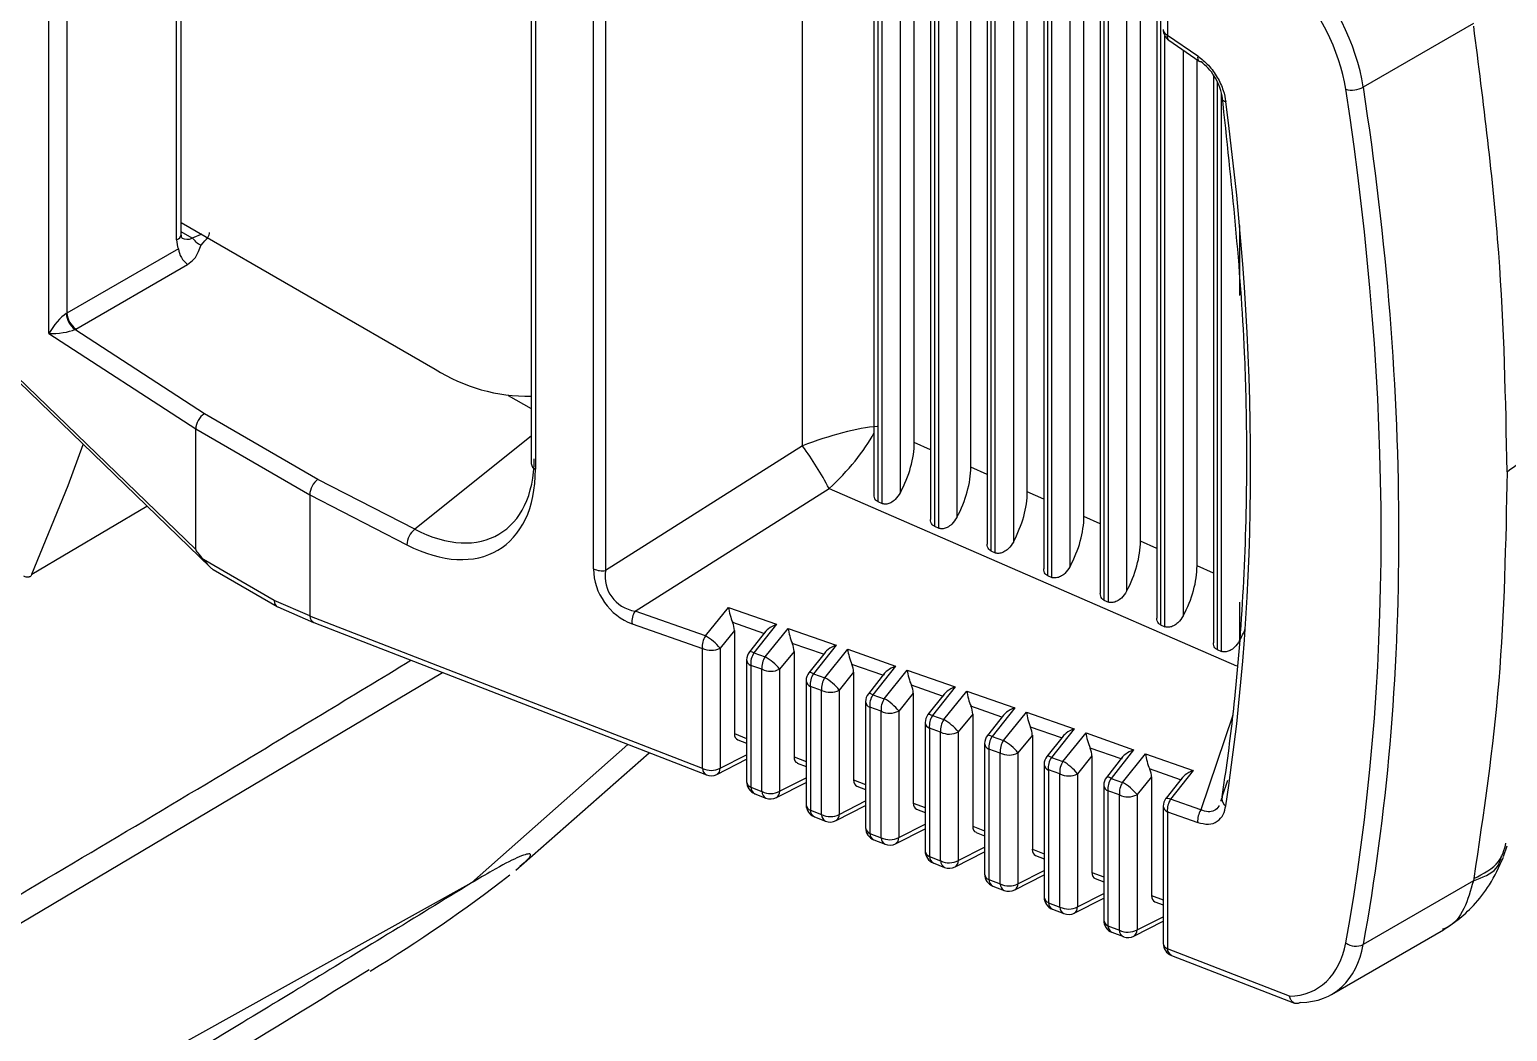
# Model space of a CAD drawing. Extents: x 16.5 to 113.1, y 4.4 to 84.5.
# Drawn here: x 83.694 to 84.839, y 63.895 to 64.671 of the extents above; entities that cross this region are included whole.
import ezdxf

# ---------------------------------------------------------------- set-up
doc = ezdxf.new("R2010")
doc.units = 0
doc.header["$MEASUREMENT"] = 0
doc.layers.add('OBJECT', color=7, linetype='CONTINUOUS')

msp = doc.modelspace()

# ---------------------------------------------------------------- linework, layer by layer
at = {"layer": 'OBJECT'}
for p, q in [((83.7085, 64.4352), (83.7085, 65.2351)), ((83.7224, 65.2182), (83.7224, 64.4509)), ((83.8076, 64.5078), (83.8076, 65.1686)), ((83.8111, 64.5122), (83.8111, 65.1664)), ((84.1308, 64.2528), (84.1308, 64.9403)), ((84.1401, 64.939), (84.1401, 64.2516)), ((84.0824, 64.9141), (84.0824, 64.3344)), ((84.0858, 64.9098), (84.0858, 64.3301)), ((84.2928, 64.3481), (84.2928, 64.8681)), ((84.3481, 64.8196), (84.3481, 64.3102)), ((84.3511, 64.8175), (84.3511, 64.305)), ((84.3544, 64.3035), (84.3544, 64.8152)), ((84.3685, 64.8124), (84.3685, 64.3119)), ((84.3793, 64.3507), (84.3793, 64.8087)), ((84.392, 64.7894), (84.392, 64.2911)), ((84.3949, 64.7874), (84.3949, 64.2859)), ((84.3983, 64.2844), (84.3983, 64.7851)), ((84.4123, 64.7809), (84.4123, 64.2928)), ((84.4231, 64.3316), (84.4231, 64.7785)), ((84.5756, 64.7725), (84.5756, 64.6664)), ((84.4358, 64.7599), (84.4358, 64.272)), ((84.4387, 64.7572), (84.4387, 64.2668)), ((84.4421, 64.2654), (84.4421, 64.7549)), ((84.4562, 64.7494), (84.4562, 64.2737)), ((84.4669, 64.3125), (84.4669, 64.7483)), ((84.4797, 64.7396), (84.4797, 64.253)), ((84.4826, 64.7274), (84.4826, 64.2477)), ((84.4859, 64.2463), (84.4859, 64.7248)), ((84.5, 64.7179), (84.5, 64.2546)), ((84.5108, 64.2934), (84.5108, 64.7168)), ((84.5235, 64.7095), (84.5235, 64.2339)), ((84.5264, 64.7001), (84.5264, 64.2286)), ((84.5298, 64.2272), (84.5298, 64.6947)), ((84.5439, 64.6863), (84.5439, 64.2355)), ((84.5546, 64.2743), (84.5546, 64.6853)), ((84.5673, 64.6793), (84.5673, 64.2148)), ((84.5703, 64.6773), (84.5703, 64.2095)), ((84.8127, 64.6754), (84.7274, 64.6261)), ((84.5736, 64.2081), (84.5736, 64.6657)), ((84.5756, 64.6664), (84.5991, 64.6502)), ((84.5766, 64.6624), (84.6002, 64.6462)), ((84.5877, 64.6548), (84.5877, 64.2164)), ((84.5985, 64.2553), (84.5985, 64.6474)), ((84.6112, 64.6355), (84.6112, 64.1957)), ((84.6141, 64.6304), (84.6141, 64.1904)), ((84.6175, 64.189), (84.6175, 64.621)), ((83.8111, 64.5213), (84.008, 64.4077)), ((84.6315, 64.5189), (84.6315, 64.4647)), ((83.8197, 64.509), (83.8111, 64.514)), ((83.8271, 64.5122), (83.8197, 64.509)), ((83.8089, 64.5009), (83.7224, 64.4509)), ((83.7294, 64.4387), (83.816, 64.4887)), ((83.629, 64.452), (83.8336, 64.2541)), ((83.8224, 64.2678), (83.6296, 64.4542)), ((83.8291, 64.373), (83.7286, 64.4383)), ((83.7085, 64.4352), (83.8224, 64.3613)), ((84.0646, 64.3873), (84.0824, 64.377)), ((83.9171, 64.3222), (83.8291, 64.373)), ((83.8224, 64.2678), (83.8224, 64.3613)), ((83.8224, 64.3613), (83.9108, 64.3103)), ((83.8224, 64.3613), (83.8224, 64.3613)), ((84.0824, 64.3557), (83.9922, 64.2836)), ((84.2928, 64.3481), (84.1401, 64.2516)), ((84.392, 64.3452), (84.3793, 64.3507)), ((84.4358, 64.3261), (84.4231, 64.3316)), ((83.9922, 64.2836), (83.9171, 64.3222)), ((84.163, 64.2201), (84.3134, 64.3152)), ((84.3134, 64.3152), (84.629, 64.1777)), ((84.4797, 64.307), (84.4669, 64.3125)), ((83.6954, 64.2487), (83.7846, 64.3015)), ((83.9108, 64.3103), (83.9108, 64.2164)), ((83.9108, 64.3103), (83.9861, 64.2715)), ((84.3511, 64.305), (84.3544, 64.3035)), ((84.5235, 64.2879), (84.5108, 64.2934)), ((84.3949, 64.2859), (84.3983, 64.2844)), ((84.4387, 64.2668), (84.4421, 64.2654)), ((84.5673, 64.2688), (84.5546, 64.2743)), ((83.8831, 64.2285), (83.8283, 64.2601)), ((84.6112, 64.2497), (84.5985, 64.2553)), ((83.8358, 64.2524), (83.8855, 64.2237)), ((84.4826, 64.2477), (84.4859, 64.2463)), ((83.9108, 64.2164), (83.8831, 64.2285)), ((83.8859, 64.2235), (83.9138, 64.2113)), ((84.2175, 64.201), (84.163, 64.2201)), ((84.2175, 64.201), (84.2354, 64.223)), ((84.2354, 64.223), (84.2726, 64.21)), ((84.5264, 64.2286), (84.5298, 64.2272)), ((84.6315, 64.2271), (84.6315, 64.1973)), ((84.2151, 64.0983), (83.9108, 64.2163)), ((83.914, 64.2113), (84.2182, 64.0933)), ((84.1606, 64.2104), (84.2151, 64.1913)), ((84.2628, 64.2029), (84.2386, 64.2113)), ((84.2726, 64.21), (84.2551, 64.1878)), ((84.5703, 64.2095), (84.5736, 64.2081)), ((84.24, 64.2052), (84.2288, 64.1914)), ((84.24, 64.2052), (84.24, 64.1253)), ((84.264, 64.2044), (84.2515, 64.1886)), ((84.2637, 64.1848), (84.2816, 64.2068)), ((84.2816, 64.2068), (84.3187, 64.1938)), ((84.2151, 64.0983), (84.2151, 64.1913)), ((84.2288, 64.1914), (84.2288, 64.0985)), ((84.2551, 64.1878), (84.2637, 64.1848)), ((84.2862, 64.189), (84.275, 64.1752)), ((84.3089, 64.1867), (84.2848, 64.1951)), ((84.2862, 64.189), (84.2862, 64.1074)), ((84.3102, 64.1882), (84.2976, 64.1724)), ((84.3187, 64.1938), (84.3012, 64.1716)), ((84.3099, 64.1685), (84.3278, 64.1906)), ((84.3278, 64.1906), (84.3649, 64.1776)), ((84.6141, 64.1904), (84.6175, 64.189)), ((84.2494, 64.1824), (84.2494, 64.0881)), ((84.2613, 64.1751), (84.2527, 64.1781)), ((84.2527, 64.1781), (84.2527, 64.0838)), ((84.2613, 64.0804), (84.2613, 64.1751)), ((84.275, 64.1752), (84.275, 64.0806)), ((84.3551, 64.1705), (84.331, 64.1789)), ((84.3649, 64.1776), (84.3473, 64.1554)), ((84.3561, 64.1523), (84.3739, 64.1744)), ((84.3739, 64.1744), (84.411, 64.1614)), ((83.4022, 63.8099), (84.0136, 64.1726)), ((84.2955, 64.1662), (84.2955, 64.0702)), ((84.3012, 64.1716), (84.3099, 64.1685)), ((84.3323, 64.1728), (84.3212, 64.159)), ((84.3323, 64.1728), (84.3323, 64.0895)), ((84.3563, 64.172), (84.3438, 64.1562)), ((84.4012, 64.1543), (84.3771, 64.1627)), ((84.3075, 64.1588), (84.2988, 64.1619)), ((84.2988, 64.1619), (84.2988, 64.0659)), ((84.3075, 64.0625), (84.3075, 64.1588)), ((84.3212, 64.159), (84.3212, 64.0627)), ((84.3473, 64.1554), (84.3561, 64.1523)), ((84.3785, 64.1566), (84.3674, 64.1428)), ((84.3785, 64.1566), (84.3785, 64.0715)), ((84.4024, 64.1558), (84.3899, 64.14)), ((84.411, 64.1614), (84.3935, 64.1392)), ((84.4022, 64.1361), (84.4201, 64.1582)), ((84.4201, 64.1582), (84.4572, 64.1452)), ((84.3416, 64.15), (84.3416, 64.0523)), ((84.3537, 64.1426), (84.3449, 64.1457)), ((84.3449, 64.1457), (84.3449, 64.048)), ((84.3537, 64.0446), (84.3537, 64.1426)), ((84.3674, 64.1428), (84.3674, 64.0448)), ((84.4247, 64.1404), (84.4135, 64.1266)), ((84.4473, 64.1381), (84.4233, 64.1465)), ((84.4247, 64.1404), (84.4247, 64.0536)), ((84.4486, 64.1396), (84.4361, 64.1238)), ((84.4572, 64.1452), (84.4396, 64.123)), ((84.4484, 64.1199), (84.4663, 64.142)), ((84.4663, 64.142), (84.5033, 64.129)), ((84.6262, 64.1395), (84.6015, 64.0662)), ((84.3878, 64.1338), (84.3878, 64.0344)), ((84.3998, 64.1264), (84.3911, 64.1295)), ((84.3911, 64.1295), (84.3911, 64.0301)), ((84.3935, 64.1392), (84.4022, 64.1361)), ((84.4935, 64.1219), (84.4695, 64.1303)), ((84.5033, 64.129), (84.4857, 64.1068)), ((84.1574, 64.1169), (84.0362, 64.0096)), ((84.24, 64.1253), (84.2494, 64.1216)), ((84.2425, 64.1204), (84.2494, 64.1178)), ((84.3998, 64.0267), (84.3998, 64.1264)), ((84.4135, 64.1266), (84.4135, 64.0269)), ((84.4339, 64.1176), (84.4339, 64.0165)), ((84.4396, 64.123), (84.4484, 64.1199)), ((84.4709, 64.1242), (84.4597, 64.1104)), ((84.4709, 64.1242), (84.4709, 64.0357)), ((84.4947, 64.1234), (84.4822, 64.1076)), ((84.4946, 64.1037), (84.5125, 64.1258)), ((84.5125, 64.1258), (84.5494, 64.1128)), ((84.0704, 64.0194), (84.1738, 64.1105)), ((84.2263, 64.0937), (84.2494, 64.1054)), ((84.2288, 64.0985), (84.2494, 64.1089)), ((84.2862, 64.1074), (84.2955, 64.1037)), ((84.446, 64.1102), (84.4372, 64.1133)), ((84.4372, 64.1133), (84.4372, 64.0122)), ((84.446, 64.0088), (84.446, 64.1102)), ((84.4597, 64.1104), (84.4597, 64.009)), ((84.4857, 64.1068), (84.4946, 64.1037)), ((84.517, 64.108), (84.5059, 64.0942)), ((84.5396, 64.1057), (84.5157, 64.1141)), ((84.517, 64.108), (84.517, 64.0178)), ((84.5408, 64.1072), (84.5283, 64.0914)), ((84.5494, 64.1128), (84.5319, 64.0906)), ((84.5408, 64.0875), (84.5586, 64.1096)), ((84.5586, 64.1096), (84.5956, 64.0966)), ((84.2887, 64.1025), (84.2955, 64.0999)), ((84.48, 64.1014), (84.48, 63.9986)), ((84.4922, 64.094), (84.4833, 64.0971)), ((84.4833, 64.0971), (84.4833, 63.9943)), ((84.4922, 63.9909), (84.4922, 64.094)), ((84.5059, 64.0942), (84.5059, 63.9911)), ((84.5857, 64.0895), (84.5618, 64.0979)), ((84.5956, 64.0966), (84.578, 64.0744)), ((84.2527, 64.0838), (84.2613, 64.0804)), ((84.2725, 64.0758), (84.2955, 64.0875)), ((84.275, 64.0806), (84.2955, 64.091)), ((84.3323, 64.0895), (84.3416, 64.0858)), ((84.3349, 64.0846), (84.3416, 64.082)), ((84.5262, 64.0852), (84.5262, 63.9807)), ((84.5319, 64.0906), (84.5408, 64.0875)), ((84.5632, 64.0918), (84.5521, 64.078)), ((84.5632, 64.0918), (84.5632, 63.9999)), ((84.587, 64.091), (84.5745, 64.0752)), ((84.618, 64.0763), (84.6224, 64.0893)), ((84.2557, 64.0787), (84.2644, 64.0754)), ((84.3212, 64.0627), (84.3416, 64.0731)), ((84.3785, 64.0715), (84.3878, 64.068)), ((84.5384, 64.0778), (84.5295, 64.0809)), ((84.5295, 64.0809), (84.5295, 63.9764)), ((84.5384, 63.973), (84.5384, 64.0778)), ((84.5521, 64.078), (84.5521, 63.9732)), ((84.6015, 64.0662), (84.578, 64.0744)), ((84.6174, 64.0746), (84.6168, 64.073)), ((84.6176, 64.0755), (84.617, 64.0729)), ((84.2988, 64.0659), (84.3075, 64.0625)), ((84.3019, 64.0609), (84.3106, 64.0575)), ((84.3187, 64.0579), (84.3416, 64.0695)), ((84.3811, 64.0667), (84.3878, 64.0641)), ((84.5723, 64.069), (84.5723, 63.9628)), ((84.5756, 64.0647), (84.5756, 63.9585)), ((84.5756, 64.0647), (84.5991, 64.0565)), ((84.3449, 64.048), (84.3537, 64.0446)), ((84.3649, 64.04), (84.3878, 64.0516)), ((84.3674, 64.0448), (84.3878, 64.0552)), ((84.4247, 64.0536), (84.4339, 64.0501)), ((84.4273, 64.0488), (84.4339, 64.0462)), ((84.348, 64.043), (84.3567, 64.0396)), ((84.4135, 64.0269), (84.4339, 64.0372)), ((84.8362, 64.03), (84.8389, 64.0384)), ((84.3911, 64.0301), (84.3998, 64.0267)), ((84.3941, 64.0251), (84.4029, 64.0217)), ((84.4111, 64.0221), (84.4339, 64.0337)), ((84.4709, 64.0357), (84.48, 64.0322)), ((84.4734, 64.0309), (84.48, 64.0283)), ((84.4572, 64.0042), (84.48, 64.0158)), ((84.4597, 64.009), (84.48, 64.0193)), ((84.517, 64.0178), (84.5262, 64.0143)), ((84.0362, 64.0096), (83.4158, 63.6652)), ((84.4372, 64.0122), (84.446, 64.0088)), ((84.4403, 64.0072), (84.4491, 64.0038)), ((84.5196, 64.013), (84.5262, 64.0105)), ((84.8127, 64.0112), (84.7274, 63.962)), ((84.813, 64.013), (84.8127, 64.0112)), ((84.4833, 63.9943), (84.4922, 63.9909)), ((84.5034, 63.9863), (84.5262, 63.9978)), ((84.5059, 63.9911), (84.5262, 64.0014)), ((84.5632, 63.9999), (84.5723, 63.9964)), ((84.5658, 63.9951), (84.5723, 63.9926)), ((84.4864, 63.9893), (84.4953, 63.9859)), ((84.5496, 63.9684), (84.5723, 63.9799)), ((84.5521, 63.9732), (84.5723, 63.9834)), ((84.5295, 63.9764), (84.5384, 63.973)), ((84.5325, 63.9714), (84.5414, 63.968)), ((84.7028, 63.9233), (84.7895, 63.9733)), ((84.6701, 63.9219), (84.5756, 63.9585)), ((84.5787, 63.9535), (84.6742, 63.9165)), ((84.6786, 63.9169), (84.6788, 63.917))]:
    msp.add_line(p, q, dxfattribs=at)
at = {"layer": 'OBJECT', "flags": 128}
for points in [[(84.6209, 64.6146), (84.6199, 64.615), (84.6191, 64.6155), (84.6185, 64.616), (84.618, 64.6166), (84.6177, 64.6172), (84.6176, 64.6179), (84.6177, 64.6186), (84.618, 64.6193)], [(83.6954, 64.2487), (83.7235, 64.3176), (83.7352, 64.3492)], [(84.2551, 64.1878), (84.2539, 64.1883), (84.253, 64.1887), (84.2522, 64.1888), (84.2517, 64.1887), (84.2515, 64.1886)], [(84.3012, 64.1716), (84.3001, 64.1721), (84.2991, 64.1725), (84.2983, 64.1726), (84.2978, 64.1725), (84.2976, 64.1724)], [(84.3473, 64.1554), (84.3462, 64.1559), (84.3452, 64.1563), (84.3445, 64.1564), (84.344, 64.1563), (84.3438, 64.1562)], [(84.3935, 64.1392), (84.3923, 64.1397), (84.3914, 64.1401), (84.3906, 64.1402), (84.3901, 64.1401), (84.3899, 64.14)], [(84.4396, 64.123), (84.4385, 64.1236), (84.4375, 64.1239), (84.4367, 64.124), (84.4362, 64.124), (84.4361, 64.1238)], [(84.4857, 64.1068), (84.4846, 64.1074), (84.4836, 64.1077), (84.4829, 64.1078), (84.4824, 64.1078), (84.4822, 64.1076)], [(84.5319, 64.0906), (84.5307, 64.0912), (84.5298, 64.0915), (84.529, 64.0916), (84.5285, 64.0916), (84.5283, 64.0914)], [(84.5745, 64.0752), (84.5746, 64.0754), (84.5752, 64.0754), (84.5759, 64.0753), (84.5769, 64.075), (84.578, 64.0744)]]:
    msp.add_lwpolyline(points, dxfattribs=at)
at = {"layer": 'OBJECT'}
for centre, radius, start, end in [((84.5823, 64.6707), 0.01, 180, 235.4819), ((84.5773, 64.6711), 0.00502, 184.958, 250.352), ((84.5793, 64.6652), 0.00391, 163.0673, 225.9555), ((84.6029, 64.649), 0.00391, 163.0657, 225.9571), ((84.6014, 64.6482), 0.00233, 236.2887, 272.2864), ((84.7184, 64.6424), 0.0186, 255.6358, 299.0054), ((83.806, 64.5127), 0.00516, 287.6282, 354.5152), ((83.8128, 64.4992), 0.012, 34.8955, 54.5717), ((83.8315, 64.5165), 0.0137, 229.5407, 248.5227), ((83.8272, 64.5033), 0.0184, 187.4744, 232.5266), ((83.7415, 64.4531), 0.0197, 187.2131, 229.0062), ((83.7406, 64.4533), 0.0184, 187.4754, 232.5246), ((84.0803, 64.521), 0.1344, 237.4676, 270.91), ((84.0856, 64.1956), 0.2572, 27.6898, 36.3551), ((84.0875, 64.3349), 0.00506, 185.2925, 250.02), ((84.0024, 64.2709), 0.0163, 128.7776, 177.8128), ((84.1375, 64.267), 0.0156, 244.6839, 279.5483), ((84.1754, 64.2119), 0.0149, 146.4413, 185.6923), ((84.2299, 64.1927), 0.0149, 146.4441, 185.6905), ((84.1982, 64.1666), 0.0394, 39.0368, 60.6547), ((84.2218, 64.2053), 0.0155, 244.5111, 296.9454), ((84.2594, 64.1824), 0.01, 141.6473, 180), ((84.2675, 64.1796), 0.0149, 146.4466, 185.687), ((84.2544, 64.1828), 0.00502, 184.958, 250.352), ((84.2761, 64.1765), 0.0149, 146.4418, 185.6891), ((84.268, 64.1891), 0.0155, 244.511, 296.9449), ((84.2444, 64.1504), 0.0394, 39.0364, 60.6551), ((84.3055, 64.1662), 0.01, 141.6473, 180), ((84.3005, 64.1666), 0.00502, 184.9403, 250.3697), ((84.3136, 64.1634), 0.0149, 146.4451, 185.6885), ((84.3223, 64.1603), 0.0149, 146.4441, 185.6905), ((84.2906, 64.1342), 0.0394, 39.0384, 60.654), ((84.3142, 64.1728), 0.0155, 244.511, 296.9459), ((84.3516, 64.15), 0.01, 141.6473, 180), ((84.3597, 64.1472), 0.0149, 146.4403, 185.6933), ((84.3685, 64.1441), 0.0149, 146.4425, 185.6884), ((84.3368, 64.118), 0.0394, 39.0366, 60.6549), ((84.3466, 64.1504), 0.00501, 184.9377, 250.3723), ((84.3603, 64.1566), 0.0155, 244.511, 296.9449), ((84.3978, 64.1338), 0.01, 141.6473, 180), ((84.3928, 64.1342), 0.00501, 184.9374, 250.3707), ((84.4059, 64.131), 0.0149, 146.4436, 185.6873), ((84.4146, 64.1279), 0.0149, 146.4444, 185.6892), ((84.3829, 64.1018), 0.0394, 39.039, 60.6525), ((84.4065, 64.1404), 0.0155, 244.5119, 296.9451), ((84.4439, 64.1176), 0.01, 141.6473, 180), ((84.4389, 64.118), 0.00502, 184.958, 250.352), ((84.452, 64.1148), 0.0149, 146.4471, 185.6865), ((84.4608, 64.1117), 0.0149, 146.4425, 185.6894), ((84.4291, 64.0856), 0.0394, 39.0372, 60.6542), ((84.4527, 64.1242), 0.0155, 244.5099, 296.9455), ((84.49, 64.1014), 0.01, 141.6473, 180), ((84.4981, 64.0986), 0.0149, 146.444, 185.6895), ((84.2218, 64.1123), 0.0155, 244.5111, 296.9454), ((84.2208, 64.0983), 0.00568, 180.1492, 242.6743), ((84.2218, 64.1026), 0.01, 248.8055, 296.9342), ((84.2235, 64.0982), 0.00535, 302.3692, 2.97), ((84.485, 64.1018), 0.00502, 184.9403, 250.3697), ((84.507, 64.0955), 0.0149, 146.4451, 185.6885), ((84.4989, 64.108), 0.0155, 244.5122, 296.9448), ((84.4753, 64.0694), 0.0394, 39.0401, 60.6514), ((84.2594, 64.0881), 0.01, 180, 248.8055), ((84.2545, 64.0886), 0.00517, 186.0146, 249.2954), ((84.2583, 64.0838), 0.00568, 180.1463, 242.6795), ((84.5362, 64.0852), 0.01, 141.6473, 180), ((84.5312, 64.0856), 0.00501, 184.9374, 250.3707), ((84.5443, 64.0824), 0.0149, 146.4425, 185.6884), ((84.5532, 64.0793), 0.0149, 146.4427, 185.6893), ((84.5215, 64.0532), 0.0394, 39.0388, 60.6535), ((84.268, 64.0944), 0.0155, 244.511, 296.9449), ((84.267, 64.0804), 0.00568, 180.1463, 242.6795), ((84.268, 64.0847), 0.01, 248.8055, 296.9342), ((84.2697, 64.0803), 0.00535, 302.385, 2.9575), ((84.545, 64.0918), 0.0155, 244.5099, 296.946), ((84.5823, 64.069), 0.01, 141.6473, 180), ((84.5904, 64.0662), 0.0149, 146.4436, 185.6873), ((84.6235, 64.0746), 0.0058, 162.8984, 242.8241), ((84.3055, 64.0702), 0.01, 180, 248.8055), ((84.3006, 64.0707), 0.00516, 185.9995, 249.3105), ((84.3045, 64.0659), 0.00568, 180.1494, 242.6765), ((84.3142, 64.0765), 0.0155, 244.511, 296.9459), ((84.3132, 64.0625), 0.00568, 180.1492, 242.6743), ((84.3158, 64.0624), 0.00535, 302.3868, 2.9557), ((84.5774, 64.0696), 0.00517, 186.0162, 249.2938), ((84.6139, 64.0579), 0.0149, 146.4427, 185.6893), ((84.3142, 64.0668), 0.01, 248.8055, 296.9342), ((84.3516, 64.0523), 0.01, 180, 248.8055), ((84.3468, 64.0528), 0.00516, 185.9995, 249.3105), ((84.3506, 64.048), 0.00568, 180.1494, 242.6765), ((84.3603, 64.0586), 0.0155, 244.511, 296.9449), ((84.3593, 64.0446), 0.00568, 180.1478, 242.678), ((84.3603, 64.0489), 0.01, 248.8055, 296.9342), ((84.362, 64.0445), 0.00535, 302.3863, 2.9576), ((84.3978, 64.0344), 0.01, 180, 248.8055), ((84.3929, 64.0349), 0.00516, 185.9978, 249.3103), ((84.3968, 64.0301), 0.00568, 180.1463, 242.6795), ((84.4065, 64.0407), 0.0155, 244.5119, 296.9451), ((84.4055, 64.0267), 0.00568, 180.1463, 242.6795), ((84.4082, 64.0266), 0.00535, 302.3868, 2.9557), ((83.3477, 64.9411), 1.1712, 301.3846, 307.8126), ((84.4065, 64.031), 0.01, 248.8055, 296.9342), ((84.4439, 64.0165), 0.01, 180, 248.8055), ((84.439, 64.017), 0.00517, 186.0162, 249.2938), ((84.4429, 64.0122), 0.00568, 180.1463, 242.6795), ((84.4527, 64.0228), 0.0155, 244.5099, 296.9455), ((84.4517, 64.0088), 0.00568, 180.1521, 242.6714), ((84.4527, 64.0131), 0.01, 248.8055, 296.9342), ((84.4544, 64.0087), 0.00535, 302.3837, 2.9555), ((84.49, 63.9986), 0.01, 180, 248.8055), ((84.4852, 63.9992), 0.00516, 185.9995, 249.3105), ((84.489, 63.9943), 0.00568, 180.1494, 242.6765), ((84.4989, 64.0049), 0.0155, 244.5122, 296.9448), ((84.4979, 63.9909), 0.00568, 180.1463, 242.6795), ((84.5005, 63.9908), 0.00535, 302.385, 2.9575), ((84.4989, 63.9952), 0.01, 248.8055, 296.9342), ((84.5362, 63.9807), 0.01, 180, 248.8055), ((84.5313, 63.9813), 0.00516, 185.9992, 249.3089), ((84.5352, 63.9765), 0.00568, 180.1547, 242.6734), ((84.545, 63.987), 0.0155, 244.5099, 296.946), ((84.544, 63.973), 0.00568, 180.1492, 242.6743), ((84.5451, 63.9773), 0.01, 248.8055, 296.9342), ((84.5467, 63.9729), 0.00535, 302.37, 2.9678), ((84.5823, 63.9628), 0.01, 180, 248.8055), ((84.5774, 63.9634), 0.00517, 186.0162, 249.2938), ((84.5811, 63.9585), 0.00554, 179.2502, 243.5756), ((84.7216, 63.9741), 0.0135, 234.4405, 295.5135)]:
    msp.add_arc(centre, radius, start, end, dxfattribs=at)
for centre, major_axis, ratio, start_param, end_param in [((84.6399, 64.6543), (-0.0646, 0.1012), 0.604584, 4.082188, 5.018809), ((84.6332, 64.65), (-0.0596, 0.0926), 0.606975, 4.079515, 5.001048), ((83.0737, 65.1456), (-1.2131, 1.885), 0.606975, 3.716007, 4.079515), ((83.0804, 65.1499), (-1.2181, 1.8937), 0.606848, 3.71615, 4.079658), ((83.0244, 65.1712), (-1.1759, 1.8255), 0.606958, 3.742743, 4.051772), ((83.8268, 64.5171), (0.0143, 0.0206), 0.62527, 2.408059, 2.785992), ((83.8204, 64.5215), (0.0094, 0.0118), 0.653417, 3.242256, 3.971132), ((83.7221, 64.4509), (0.1107, 0.0629), 0.11127, 5.875651, 6.249662), ((83.716, 64.4391), (0.0095, 0.0123), 0.262244, 0.597902, 2.08156), ((83.716, 64.4555), (0.00993, 0.00183), 0.66592, 5.234349, 5.288429), ((83.716, 64.4391), (0.0153, 0.0015), 0.233774, 4.17929, 5.662948), ((83.7166, 64.4477), (0.02, 0.0017), 0.625176, 5.304504, 5.358584), ((83.8297, 64.3653), (0.00523, 0.00853), 0.591402, 0.888066, 2.371596), ((84.3083, 64.3387), (0.0598, 0.0207), 0.225528, 0.707549, 1.754747), ((84.3083, 64.3387), (0.0439, 0.0459), 0.320773, 4.499237, 5.424437), ((84.3365, 64.3264), (0.0302, 0.0522), 0.581784, 4.770172, 5.495103), ((83.992, 64.3869), (-0.0665, 0.1065), 0.60747, 2.343934, 3.907134), ((83.9853, 64.3826), (-0.0728, 0.1143), 0.605309, 2.338179, 3.901379), ((84.3803, 64.3073), (0.0302, 0.0522), 0.581784, 4.770172, 5.495103), ((83.9177, 64.3145), (0.00479, 0.00878), 0.563255, 0.858917, 2.342447), ((84.4241, 64.2882), (0.0302, 0.0522), 0.581784, 4.770172, 5.495103), ((84.468, 64.2691), (0.0302, 0.0522), 0.581784, 4.770172, 5.495103), ((83.9529, 64.1526), (0.1304, -0.1154), 0.036351, 3.173733, 3.474403), ((84.5118, 64.25), (0.0302, 0.0522), 0.581784, 4.770172, 5.495103), ((84.5557, 64.2309), (0.0302, 0.0522), 0.581784, 4.770172, 5.495103), ((84.1662, 64.2464), (-0.0222, 0.0333), 0.831459, 0.896071, 2.307597), ((84.1729, 64.2507), (0.0295, 0.0174), 0.875291, 2.521504, 3.93303), ((83.8902, 64.2325), (0.00451, 0.00894), 0.611471, 2.321597, 3.176109), ((84.2397, 64.2176), (-0.0033, 0.0116), 0.259069, 1.012856, 2.067267), ((84.0518, 64.1622), (0.141, -0.0544), 0.050809, 3.161195, 3.167549), ((83.9177, 64.2206), (0.00381, 0.00925), 0.627458, 2.280628, 3.1544), ((84.2325, 64.2088), (-0.00441, 0.00973), 0.616481, 4.078004, 4.695736), ((84.2769, 64.2045), (0.014, 0.0041), 0.443879, 1.75013, 2.804542), ((84.2859, 64.2014), (-0.0033, 0.0116), 0.259069, 1.012856, 2.067267), ((84.5995, 64.2118), (0.0302, 0.0522), 0.581784, 4.770172, 4.942478), ((84.2787, 64.1926), (-0.00441, 0.00973), 0.616481, 4.078004, 4.695736), ((84.323, 64.1884), (0.014, 0.0041), 0.443879, 1.75013, 2.804542), ((84.332, 64.1852), (-0.0033, 0.0116), 0.259069, 1.012856, 2.067267), ((84.3249, 64.1764), (-0.00441, 0.00973), 0.616481, 4.078004, 4.695736), ((84.3692, 64.1722), (0.014, 0.0041), 0.443879, 1.75013, 2.804542), ((84.3782, 64.169), (-0.0033, 0.0116), 0.259069, 1.012856, 2.067267), ((84.3711, 64.1602), (-0.00441, 0.00973), 0.616481, 4.078004, 4.695736), ((84.4153, 64.156), (0.014, 0.0041), 0.443879, 1.75013, 2.804542), ((84.4244, 64.1528), (-0.0033, 0.0116), 0.259069, 1.012856, 2.067267), ((84.4172, 64.144), (-0.00441, 0.00973), 0.616481, 4.078004, 4.695736), ((84.4614, 64.1398), (0.014, 0.0041), 0.443879, 1.75013, 2.804542), ((84.4706, 64.1366), (-0.0033, 0.0116), 0.259069, 1.012856, 2.067267), ((84.4634, 64.1277), (-0.00441, 0.00973), 0.616481, 4.078004, 4.695736), ((84.5076, 64.1236), (0.014, 0.0041), 0.443879, 1.75013, 2.804542), ((84.2471, 64.1294), (0.00507, 0.00872), 0.578158, 2.358857, 3.232629), ((84.5167, 64.1204), (-0.0033, 0.0116), 0.259069, 1.012856, 2.067267), ((84.2933, 64.1115), (0.00507, 0.00872), 0.578158, 2.358857, 3.232629), ((84.5096, 64.1115), (-0.00441, 0.00973), 0.616481, 4.078004, 4.695736), ((84.5537, 64.1074), (0.014, 0.0041), 0.443879, 1.75013, 2.804542), ((84.5629, 64.1041), (-0.0033, 0.0116), 0.259069, 1.012856, 2.067267), ((84.5558, 64.0953), (-0.00441, 0.00973), 0.616481, 4.078004, 4.695736), ((84.5998, 64.0912), (0.014, 0.0041), 0.443879, 1.75013, 2.804542), ((84.3395, 64.0936), (0.00507, 0.00872), 0.578158, 2.358857, 3.232629), ((84.3857, 64.0757), (0.00507, 0.00872), 0.578158, 2.358857, 3.232629), ((84.4318, 64.0578), (0.00507, 0.00872), 0.578158, 2.358857, 3.232629), ((84.478, 64.0398), (0.00507, 0.00872), 0.578158, 2.358857, 3.232629), ((84.5242, 64.0219), (0.00507, 0.00872), 0.578158, 2.358857, 3.232629), ((84.5704, 64.004), (0.00507, 0.00872), 0.578158, 2.358857, 3.232629), ((84.6332, 64.0212), (-0.0596, 0.0926), 0.606975, 2.794473, 3.716007), ((84.6399, 64.0255), (-0.0646, 0.1012), 0.604584, 2.782059, 3.71868)]:
    msp.add_ellipse(centre, major_axis=major_axis, ratio=ratio, start_param=start_param, end_param=end_param, dxfattribs=at)
for points, knots in [([(84.8389, 64.3281), (84.8378, 64.3841), (84.8356, 64.4961), (84.8205, 64.6142), (84.813, 64.6732)], [0, 0, 0, 0, 0.5, 1, 1, 1, 1]), ([(84.5991, 64.6502), (84.602, 64.6479), (84.6076, 64.6435), (84.6145, 64.6339), (84.6191, 64.6239), (84.6203, 64.6176), (84.6209, 64.6146)], [0, 0, 0, 0, 0.2618794, 0.5244054, 0.7764165, 1, 1, 1, 1]), ([(84.618, 64.6193), (84.6173, 64.6221), (84.6161, 64.6271), (84.612, 64.6347), (84.6072, 64.6412), (84.6035, 64.6443), (84.6015, 64.6458)], [0, 0, 0, 0, 0.2953363, 0.5247161, 0.7544597, 1, 1, 1, 1]), ([(84.618, 64.0763), (84.6187, 64.0813), (84.6225, 64.1062), (84.6329, 64.191), (84.6374, 64.2795), (84.637, 64.3706), (84.635, 64.4625), (84.6253, 64.5523), (84.618, 64.6193)], [0, 0, 0, 0, 0.029968, 0.149857, 0.5, 0.529968, 0.649857, 1, 1, 1, 1]), ([(83.8118, 64.5091), (83.8118, 64.5091), (83.8118, 64.5091), (83.8114, 64.5094), (83.8112, 64.5114), (83.8111, 64.5122)], [0, 0, 0, 0, 0.062947, 0.61458, 1, 1, 1, 1]), ([(83.816, 64.4887), (83.8178, 64.49), (83.822, 64.4929), (83.8243, 64.4984), (83.8258, 64.5021), (83.8265, 64.5038)], [0, 0, 0, 0, 0.305418, 0.682483, 1, 1, 1, 1]), ([(84.8389, 64.3281), (84.8489, 64.3356), (84.8697, 64.351), (84.8815, 64.372), (84.8781, 64.3827), (84.8779, 64.3834)], [0, 0, 0, 0, 0.465357, 0.966381, 1, 1, 1, 1]), ([(84.8389, 64.3281), (84.8378, 64.2734), (84.8356, 64.164), (84.8205, 64.0633), (84.813, 64.013)], [0, 0, 0, 0, 0.5, 1, 1, 1, 1]), ([(84.3685, 64.3119), (84.3673, 64.31), (84.3653, 64.3069), (84.3614, 64.3041), (84.3581, 64.303), (84.3558, 64.303), (84.3547, 64.3034), (84.3544, 64.3035)], [0, 0, 0, 0, 0.34594, 0.577476, 0.767325, 0.928013, 1, 1, 1, 1]), ([(84.3511, 64.305), (84.3505, 64.3054), (84.3493, 64.3061), (84.3483, 64.308), (84.3482, 64.3095), (84.3482, 64.3102)], [0, 0, 0, 0, 0.338304, 0.676578, 1, 1, 1, 1]), ([(84.3949, 64.2859), (84.3943, 64.2863), (84.3931, 64.287), (84.3921, 64.2889), (84.392, 64.2904), (84.392, 64.2911)], [0, 0, 0, 0, 0.338291, 0.676591, 1, 1, 1, 1]), ([(84.4123, 64.2928), (84.4111, 64.2909), (84.4091, 64.2878), (84.4052, 64.285), (84.402, 64.2839), (84.3997, 64.2839), (84.3986, 64.2843), (84.3983, 64.2844)], [0, 0, 0, 0, 0.345939, 0.577474, 0.76731, 0.927998, 1, 1, 1, 1]), ([(84.4387, 64.2668), (84.4382, 64.2672), (84.437, 64.2679), (84.436, 64.2698), (84.4359, 64.2713), (84.4358, 64.272)], [0, 0, 0, 0, 0.338295, 0.676561, 1, 1, 1, 1]), ([(84.4562, 64.2737), (84.455, 64.2718), (84.453, 64.2687), (84.449, 64.2659), (84.4458, 64.2649), (84.4435, 64.2648), (84.4424, 64.2652), (84.4421, 64.2654)], [0, 0, 0, 0, 0.345939, 0.577474, 0.76731, 0.927998, 1, 1, 1, 1]), ([(83.8283, 64.2601), (83.8294, 64.2589), (83.8312, 64.2568), (83.8337, 64.2538), (83.8352, 64.2529), (83.8359, 64.2524)], [0, 0, 0, 0, 0.447453, 0.758426, 1, 1, 1, 1]), ([(84.5, 64.2546), (84.4988, 64.2527), (84.4968, 64.2496), (84.4929, 64.2469), (84.4896, 64.2458), (84.4873, 64.2458), (84.4863, 64.2461), (84.4859, 64.2463)], [0, 0, 0, 0, 0.345934, 0.577484, 0.767312, 0.927998, 1, 1, 1, 1]), ([(83.6954, 64.2487), (83.6953, 64.2483), (83.695, 64.2477), (83.6942, 64.247), (83.6934, 64.2466), (83.6924, 64.2463), (83.6914, 64.2464), (83.6903, 64.2466), (83.6895, 64.247), (83.6891, 64.2472)], [0, 0, 0, 0, 0.14386, 0.287723, 0.431551, 0.57538, 0.719226, 0.857748, 1, 1, 1, 1]), ([(84.4826, 64.2477), (84.482, 64.2481), (84.4808, 64.2488), (84.4798, 64.2507), (84.4797, 64.2522), (84.4797, 64.253)], [0, 0, 0, 0, 0.338293, 0.676563, 1, 1, 1, 1]), ([(84.5264, 64.2286), (84.5258, 64.229), (84.5247, 64.2297), (84.5237, 64.2316), (84.5236, 64.2331), (84.5235, 64.2339)], [0, 0, 0, 0, 0.338295, 0.676561, 1, 1, 1, 1]), ([(84.5439, 64.2355), (84.5427, 64.2336), (84.5407, 64.2305), (84.5367, 64.2278), (84.5335, 64.2267), (84.5312, 64.2267), (84.5301, 64.2271), (84.5298, 64.2272)], [0, 0, 0, 0, 0.345934, 0.577476, 0.767312, 0.927998, 1, 1, 1, 1]), ([(84.5703, 64.2095), (84.5697, 64.2099), (84.5685, 64.2106), (84.5675, 64.2125), (84.5674, 64.214), (84.5674, 64.2148)], [0, 0, 0, 0, 0.338302, 0.676581, 1, 1, 1, 1]), ([(84.5877, 64.2164), (84.5865, 64.2145), (84.5845, 64.2114), (84.5806, 64.2087), (84.5773, 64.2076), (84.575, 64.2076), (84.574, 64.208), (84.5736, 64.2081)], [0, 0, 0, 0, 0.345934, 0.577484, 0.767312, 0.927998, 1, 1, 1, 1]), ([(84.6315, 64.1973), (84.6303, 64.1955), (84.6284, 64.1924), (84.6244, 64.1896), (84.6212, 64.1885), (84.6189, 64.1885), (84.6178, 64.1889), (84.6175, 64.189)], [0, 0, 0, 0, 0.345934, 0.577476, 0.767312, 0.927998, 1, 1, 1, 1]), ([(84.6141, 64.1904), (84.6135, 64.1908), (84.6123, 64.1915), (84.6113, 64.1934), (84.6112, 64.1949), (84.6112, 64.1957)], [0, 0, 0, 0, 0.338304, 0.676578, 1, 1, 1, 1]), ([(83.4099, 63.8395), (83.4836, 63.8824), (83.6312, 63.968), (83.8243, 64.0823), (83.9433, 64.1543), (83.9892, 64.1821)], [0, 0, 0, 0, 0.380247, 0.760471, 1, 1, 1, 1]), ([(84.5991, 64.0565), (84.602, 64.0558), (84.6076, 64.0544), (84.6145, 64.0568), (84.6191, 64.062), (84.6203, 64.0671), (84.6209, 64.0694)], [0, 0, 0, 0, 0.2618794, 0.5244054, 0.7764165, 1, 1, 1, 1]), ([(84.6155, 64.0695), (84.6155, 64.0694), (84.6148, 64.0674), (84.6119, 64.0654), (84.6072, 64.0641), (84.6035, 64.0655), (84.6015, 64.0662)], [0, 0, 0, 0, 0.018523, 0.33801, 0.658004, 1, 1, 1, 1]), ([(84.813, 64.013), (84.8205, 64.0169), (84.8338, 64.0237), (84.8367, 64.0354), (84.838, 64.0405)], [0, 0, 0, 0, 0.562651, 1, 1, 1, 1]), ([(84.0737, 64.0227), (84.0757, 64.0243), (84.0825, 64.0301), (84.0828, 64.0332), (84.0736, 64.0305), (84.0559, 64.0213), (84.0417, 64.0129), (84.0362, 64.0096)], [0, 0, 0, 0, 0.100168, 0.350187, 0.610611, 0.848816, 1, 1, 1, 1]), ([(84.7892, 63.9732), (84.793, 63.9756), (84.8011, 63.9808), (84.8138, 63.9927), (84.8266, 64.0087), (84.8327, 64.0222), (84.836, 64.0295)], [0, 0, 0, 0, 0.1971553, 0.4186184, 0.6838738, 1, 1, 1, 1]), ([(84.8127, 64.0112), (84.8197, 64.0139), (84.8311, 64.0182), (84.8337, 64.0272), (84.8346, 64.0306)], [0, 0, 0, 0, 0.612541, 1, 1, 1, 1]), ([(84.0362, 64.0096), (83.9928, 63.9831), (83.9076, 63.9309), (83.7794, 63.8535), (83.6518, 63.7774), (83.527, 63.7039), (83.4456, 63.6567), (83.4066, 63.6341)], [0, 0, 0, 0, 0.206023, 0.404822, 0.608638, 0.812834, 1, 1, 1, 1]), ([(84.8127, 64.0112), (84.8106, 64.0038), (84.8064, 63.989), (84.7973, 63.9768), (84.7901, 63.9742), (84.7889, 63.9738)], [0, 0, 0, 0, 0.455217, 0.910429, 1, 1, 1, 1]), ([(83.415, 63.6188), (83.5009, 63.6685), (83.6832, 63.7738), (83.8623, 63.8843), (83.9569, 63.9426)], [0, 0, 0, 0, 0.47183, 1, 1, 1, 1]), ([(84.6786, 63.9169), (84.6778, 63.9166), (84.6763, 63.9159), (84.6739, 63.9164), (84.672, 63.9179), (84.6708, 63.9198), (84.6703, 63.9213), (84.6702, 63.9218), (84.6701, 63.9219)], [0, 0, 0, 0, 0.2192768, 0.4385033, 0.6592408, 0.8829816, 0.9858182, 1, 1, 1, 1])]:
    msp.add_open_spline(points, degree=3, knots=knots, dxfattribs=at)

doc.saveas('drawing.dxf')
